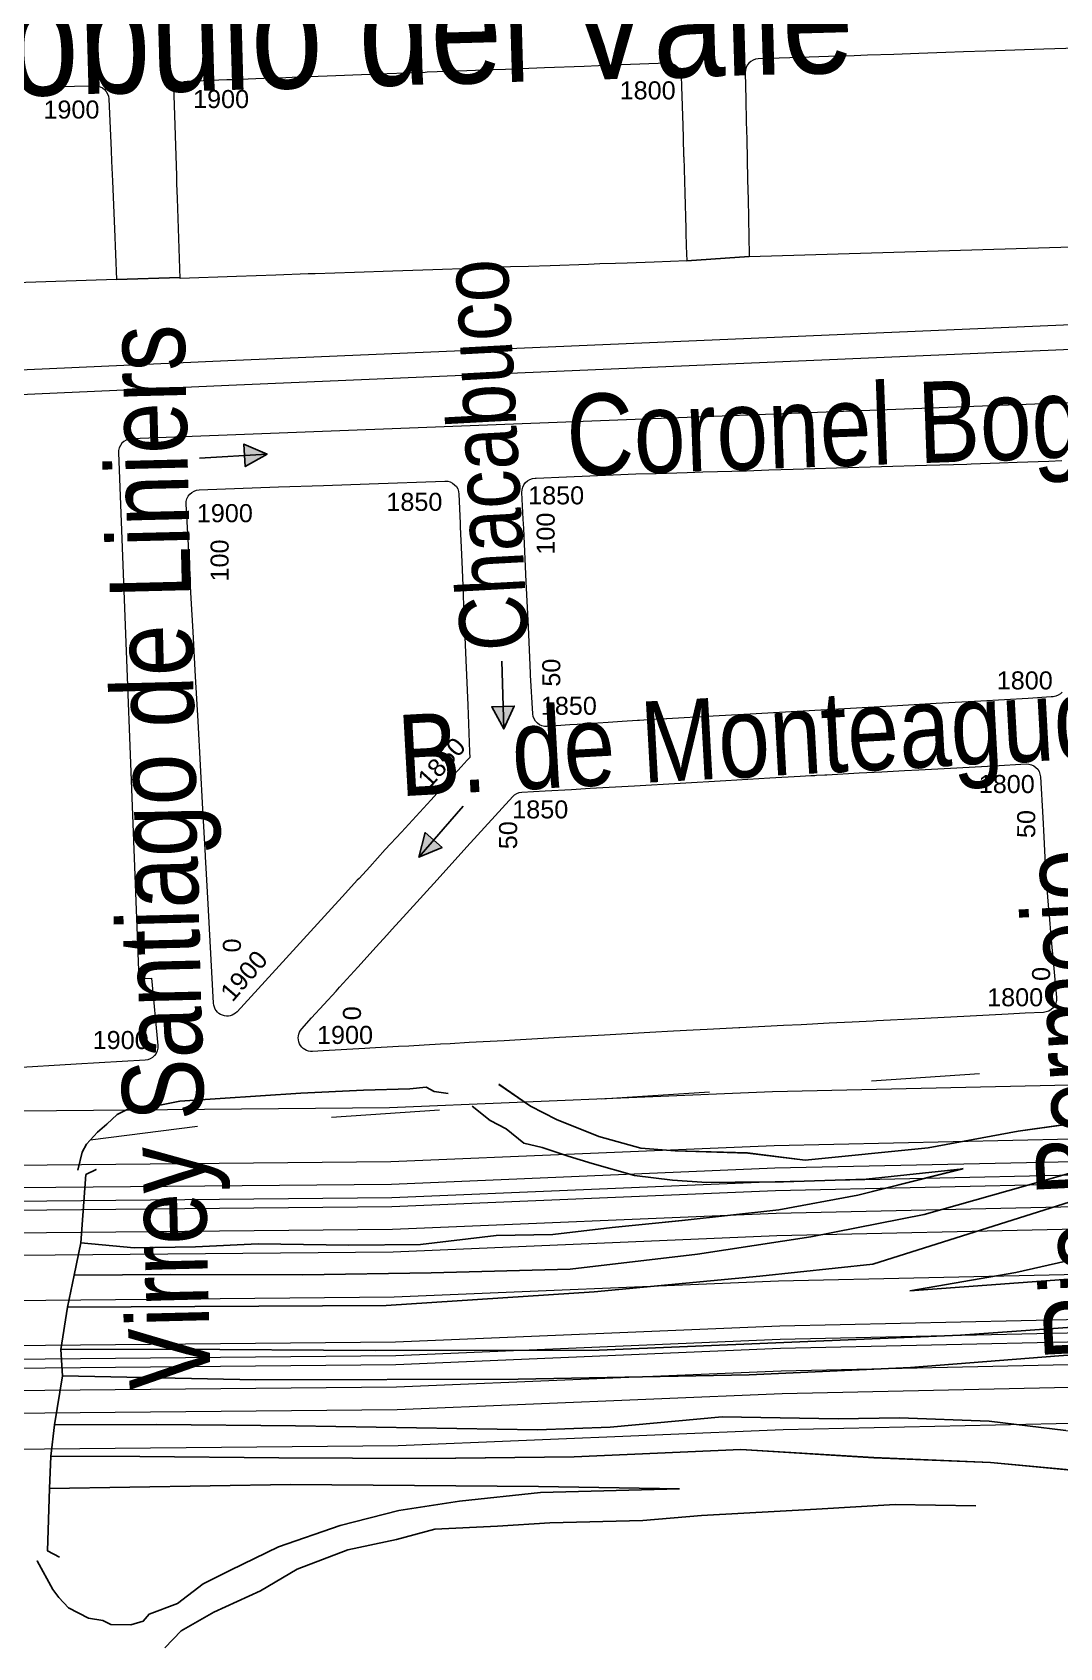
# Model space of a CAD drawing. Header units: millimetres. Extents: x 11558 to 23675, y 49449 to 61482.
# Drawn here: x 19040.6 to 19268.5, y 53242 to 53600.2 of the extents above; entities that cross this region are included whole.
import ezdxf

# ---------------------------------------------------------------- set-up
doc = ezdxf.new("R2010")
doc.units = ezdxf.units.MM
doc.linetypes.add('ACAD_ISO03W100', pattern=[30, 12, -18])
for name, color, linetype in [('0. autopistas', 254, 'Continuous'), ('0. plano base - nombres calles', 22, 'Continuous'), ('0. Plano Base - PLANO', 254, 'Continuous'), ('0. Plano base - sentido calles', 253, 'Continuous'), ('0. vias del tren', 252, 'VÍAS'), ('0.BARRIOS - DIVISIÓN', 12, 'ACAD_ISO03W100'), ('7. puesta en valor CC la lucila', 212, 'Continuous'), ('numeración', 7, 'Continuous')]:
    doc.layers.add(name, color=color, linetype=linetype)
for name, color, linetype, true_color in [('Linea 117 ida', 7, 'Continuous', 0x5c5c5c), ('Linea 117 vuelta', 7, 'Continuous', 0xdb0000), ('Linea 15 a Cap', 7, 'Continuous', 0x13f12d), ('Linea 15 a Prov', 7, 'Continuous', 0x077e15), ('Linea 194 ida', 7, 'Continuous', 0x8f148f), ('Linea 194 vuelta', 7, 'Continuous', 0x34dad7), ('Linea 228 ida', 7, 'Continuous', 0x8d6453), ('Linea 228 vuelta', 7, 'Continuous', 0x73a95b), ('Linea 28 ida', 7, 'Continuous', 0x1c825b), ('Linea 28 vuelta', 7, 'Continuous', 0x26cd1d), ('Linea 430', 7, 'Continuous', 0xdb7a0a), ('Linea 57 ida', 7, 'Continuous', 0xf6120e), ('Linea 57 vuelta', 7, 'Continuous', 0x71160a)]:
    doc.layers.add(name, color=color, linetype=linetype, true_color=true_color)
doc.layers.get('7. puesta en valor CC la lucila').off()
doc.styles.get("Standard").update_dxf_attribs({"font": 'arial.ttf'})
doc.linetypes.add('VÍAS', pattern='A,0.15,[130,ltypeshp.shx,S=0.25,R=0,X=0,Y=0],0.15', length=0.3)

# ---------------------------------------------------------------- blocks, each defined once
blk = doc.blocks.new('MANZANAS')
at = {"layer": '0. Plano Base - PLANO', "color": 0, "linetype": 'VÍAS', "lineweight": 5, "ltscale": 4}
for points in [[(5636190.29, 6177920.23), (5636600.65, 6177660.36), (5637085.84, 6177354.16), (5637263.62, 6177241.21), (5637472.82, 6177111), (5637571.49, 6177049.28, 0.034614), (5637743.65, 6176957.49, 0.057202), (5637909.55, 6176905.02, 0.054556), (5638209.99, 6176880.02), (5638294.57, 6176887.04), (5638406.34, 6176909.92, 0.047981), (5638486.75, 6176934.6, 0.010506), (5638593.2, 6176981.47, 0.012553), (5638693.49, 6177031.26), (5639415.11, 6177447.42), (5639833.78, 6177688.18), (5639882.57, 6177713.3), (5639982.37, 6177752.6), (5640325.06, 6177892.29), (5640449.11, 6177927.35), (5640559.38, 6177958.52), (5640687.98, 6177992.86, -0.106625), (5640860.02, 6178001.21, -0.026161), (5640988.08, 6177973.08, -0.026161)], [(5636187.35, 6177915.58), (5636597.71, 6177655.71), (5637082.9, 6177349.51), (5637260.69, 6177236.55), (5637469.91, 6177106.33), (5637568.57, 6177044.61, 0.034614), (5637741.4, 6176952.47, 0.057202), (5637908.5, 6176899.62, 0.054584), (5638210.28, 6176874.52), (5638295.35, 6176881.59), (5638407.44, 6176904.53, 0.047981), (5638488.86, 6176929.52, 0.010506), (5638595.52, 6176976.48, 0.012565), (5638696.14, 6177026.44), (5639417.85, 6177442.65), (5639836.41, 6177683.35), (5639884.84, 6177708.29), (5639984.42, 6177747.49), (5640326.85, 6177887.08), (5640450.61, 6177922.06), (5640560.84, 6177953.22), (5640689.4, 6177987.55, -0.106625), (5640859.12, 6177995.78, -0.026161), (5640986.62, 6177967.77, 0.135104)]]:
    blk.add_lwpolyline(points, format="xyb", dxfattribs=at)
at = {"layer": '0. Plano Base - PLANO', "color": 0, "linetype": 'Continuous', "lineweight": 5}
for points in [[(5639874.1, 6177509.88), (5639857.6, 6177501.4), (5639816.58, 6177480.44), (5639786.56, 6177466.47), (5639765.55, 6177453.49), (5639739.53, 6177437.51), (5639719.52, 6177421.53), (5639695.5, 6177402.56), (5639674.48, 6177383.58), (5639656.46, 6177366.6), (5639639.45, 6177350.61), (5639619.43, 6177334.63), (5639598.92, 6177319.65), (5639575.4, 6177303.67), (5639548.39, 6177288.7), (5639523.38, 6177275.23), (5639497.36, 6177261.75), (5639478.35, 6177251.77)], [(5639918.52, 6177421.34), (5639889.5, 6177405.37), (5639861.49, 6177390.4), (5639844.48, 6177381.41), (5639812.46, 6177363.44), (5639789.95, 6177353.47), (5639766.44, 6177343.49), (5639739.43, 6177332.52), (5639702.42, 6177318.55), (5639677.91, 6177308.57), (5639654.4, 6177297.6), (5639627.39, 6177285.62), (5639595.37, 6177267.16), (5639566.35, 6177251.68), (5639537.34, 6177236.71), (5639509.82, 6177222.74), (5639492.32, 6177213.76)], [(5639480.35, 6177244.77), (5639542.88, 6177277.71), (5639582.4, 6177301.67), (5639613.42, 6177321.64), (5639634.43, 6177335.62), (5639672.47, 6177373.58), (5639683.48, 6177383.57), (5639701.5, 6177399.55), (5639713.51, 6177410.54), (5639730.52, 6177424.52), (5639744.53, 6177435.01), (5639760.54, 6177445.49), (5639775.05, 6177454.48), (5639788.56, 6177462.47), (5639808.57, 6177471.95), (5639828.58, 6177482.43), (5639862.59, 6177500.4)], [(5639869.61, 6177518.89), (5639833.59, 6177499.42), (5639808.58, 6177484.45), (5639786.57, 6177471.97), (5639764.56, 6177461.49), (5639744.54, 6177448.51), (5639728.53, 6177437.53), (5639710.52, 6177424.04), (5639691.5, 6177407.56), (5639670.49, 6177391.58), (5639649.47, 6177376.6), (5639633.46, 6177364.12), (5639610.45, 6177349.14), (5639598.44, 6177344.65), (5639583.94, 6177337.67), (5639576.93, 6177334.67), (5639567.43, 6177332.68), (5639557.43, 6177331.69), (5639550.93, 6177331.7), (5639542.43, 6177332.71)], [(5639738.5, 6177398.52), (5639742.49, 6177396.51), (5639756.5, 6177404.5), (5639754.5, 6177407.5), (5639754.51, 6177412.5), (5639755.51, 6177417.5), (5639757.52, 6177425.5), (5639758.52, 6177428.5), (5639742.51, 6177416.51), (5639725.5, 6177402.53), (5639706.48, 6177385.55), (5639690.47, 6177370.56), (5639676.46, 6177359.58), (5639663.45, 6177348.59), (5639644.43, 6177334.11), (5639682.46, 6177357.57), (5639714.48, 6177377.54), (5639742.49, 6177394.51)], [(5639745.48, 6177383.51), (5639658.93, 6177330.59), (5639589.39, 6177290.66), (5639545.37, 6177267.7), (5639504.35, 6177246.74), (5639483.34, 6177235.76)], [(5639486.33, 6177230.76), (5639524.85, 6177249.72), (5639576.38, 6177276.67), (5639621.4, 6177301.13), (5639652.42, 6177319.1), (5639680.44, 6177336.57), (5639709.45, 6177354.54), (5639748.48, 6177379.01)], [(5639539.42, 6177325.71), (5639544.42, 6177324.7), (5639548.42, 6177324.7), (5639553.42, 6177323.7), (5639557.42, 6177324.69), (5639563.42, 6177325.69), (5639568.93, 6177326.68), (5639578.43, 6177328.67), (5639586.43, 6177331.66), (5639593.43, 6177334.66), (5639598.94, 6177337.65), (5639608.44, 6177342.64), (5639624.45, 6177351.63), (5639642.46, 6177363.61), (5639624.45, 6177347.63), (5639610.44, 6177336.64), (5639592.42, 6177324.66), (5639579.42, 6177316.17), (5639568.41, 6177308.68), (5639557.4, 6177302.69), (5639543.39, 6177293.21), (5639529.39, 6177285.72), (5639511.38, 6177276.74), (5639499.37, 6177269.75), (5639487.36, 6177263.26), (5639476.36, 6177258.77), (5639478.35, 6177251.77), (5639480.35, 6177244.77), (5639483.34, 6177235.76), (5639486.33, 6177230.76), (5639489.82, 6177220.26), (5639492.32, 6177213.76), (5639495.31, 6177207.25)], [(5639489.82, 6177220.26), (5639509.83, 6177230.74), (5639537.35, 6177244.71), (5639585.37, 6177268.66), (5639599.38, 6177276.65), (5639620.39, 6177290.13), (5639643.4, 6177301.61), (5639655.41, 6177308.1), (5639673.42, 6177316.58), (5639689.42, 6177322.56), (5639706.93, 6177329.55), (5639731.44, 6177340.52), (5639748.45, 6177347.51), (5639764.45, 6177355.49), (5639770.46, 6177359.48)], [(5639468.37, 6177272.78), (5639467.38, 6177276.78), (5639467.38, 6177278.78), (5639468.38, 6177282.28), (5639469.38, 6177284.78), (5639470.39, 6177287.78), (5639471.89, 6177289.78), (5639474.39, 6177291.77), (5639476.39, 6177292.77), (5639481.4, 6177296.77), (5639504.41, 6177310.74), (5639516.42, 6177317.73), (5639525.42, 6177322.72), (5639528.42, 6177324.72), (5639530.42, 6177324.72), (5639533.42, 6177325.72)], [(5639679.4, 6177298.57), (5639663.39, 6177290.59), (5639648.38, 6177281.6), (5639626.37, 6177268.62), (5639615.36, 6177261.64), (5639597.35, 6177251.65), (5639587.35, 6177245.66), (5639575.34, 6177238.67), (5639568.83, 6177232.68), (5639560.33, 6177225.69), (5639552.32, 6177216.7), (5639547.31, 6177208.7), (5639540.3, 6177199.71), (5639535.8, 6177192.71), (5639534.29, 6177187.71)], [(5639471.88, 6177274.78), (5639470.37, 6177272.78), (5639476.36, 6177258.77)], [(5639504.3, 6177194.74), (5639501.3, 6177194.75), (5639495.31, 6177207.25), (5639542.33, 6177232.71), (5639591.36, 6177257.66), (5639619.37, 6177271.63), (5639592.36, 6177256.66), (5639577.35, 6177246.67), (5639566.34, 6177238.68), (5639556.33, 6177229.69), (5639546.32, 6177219.2), (5639539.31, 6177209.71), (5639535.31, 6177204.21), (5639532.3, 6177197.72), (5639527.8, 6177192.72), (5639527.29, 6177190.72), (5639525.29, 6177188.72), (5639521.29, 6177186.73), (5639519.29, 6177186.73), (5639516.29, 6177185.73), (5639511.29, 6177185.74), (5639508.29, 6177186.74), (5639506.29, 6177187.74), (5639500.29, 6177191.75)]]:
    blk.add_lwpolyline(points, dxfattribs=at)
for points in [[(5639747.6, 6177617.63), (5639404.15, 6177422.13, 0.414338), (5639403.03, 6177418.04), (5639460.8, 6177316.65), (5639463.21, 6177318.08), (5639471.34, 6177305.48)], [(5639550.3, 6177595.71), (5639543.88, 6177592.1), (5639532.69, 6177585.79), (5639528.37, 6177583.36), (5639524.97, 6177581.44), (5639519.74, 6177578.5), (5639514.93, 6177575.79), (5639509.8, 6177572.9), (5639507.21, 6177571.44), (5639502.24, 6177568.64), (5639494.82, 6177564.46), (5639488.69, 6177561.01, 0.410821), (5639487.53, 6177556.95), (5639490.34, 6177551.83), (5639492.75, 6177547.44), (5639494.61, 6177544.04), (5639498.91, 6177536.2), (5639501.07, 6177532.25), (5639502.94, 6177528.85), (5639503.09, 6177528.57), (5639506.93, 6177521.56), (5639507.14, 6177521.19), (5639604.09, 6177575.33)], [(5639613.24, 6177467.5, -0.192167), (5639611.95, 6177465.69), (5639611.53, 6177465.43), (5639607.18, 6177462.77), (5639598.14, 6177457.41), (5639589.6, 6177452.34), (5639581.11, 6177447.3), (5639564.19, 6177437.27), (5639558.5, 6177433.89), (5639555.22, 6177431.94), (5639546.99, 6177427.06), (5639538.18, 6177421.84), (5639538.08, 6177421.77), (5639535.41, 6177420.19), (5639532.92, 6177418.72), (5639532.56, 6177418.5), (5639529.66, 6177416.74), (5639526.97, 6177415.11), (5639521.08, 6177411.53), (5639519.71, 6177410.7), (5639515.4, 6177408.08, -0.416753), (5639511.27, 6177409.11), (5639506.9, 6177416.45), (5639506.64, 6177416.89), (5639504.91, 6177419.88), (5639501.5, 6177425.75), (5639496.49, 6177434.37), (5639490.51, 6177444.66), (5639489.48, 6177446.43), (5639486.5, 6177451.56, -0.419826), (5639487.64, 6177455.69), (5639487.87, 6177455.81), (5639493.7, 6177459.16), (5639502.63, 6177464.3), (5639507.05, 6177466.84), (5639510.94, 6177469.01), (5639516.95, 6177472.37), (5639520, 6177474.07), (5639528.46, 6177478.79), (5639532.82, 6177481.23), (5639537.48, 6177483.83), (5639545.93, 6177488.54), (5639554.62, 6177493.4), (5639563.31, 6177498.25), (5639571.12, 6177502.61), (5639571.97, 6177503.09), (5639577.48, 6177506.21), (5639580.85, 6177508.11), (5639586.96, 6177511.57), (5639589.51, 6177513.01)], [(5639348.34, 6177481.03), (5639349.39, 6177481.61), (5639349.87, 6177481.87), (5639350.35, 6177482.13), (5639356.93, 6177485.72), (5639360.92, 6177487.89, -0.407609), (5639364.96, 6177486.75), (5639370.66, 6177476.84), (5639371.86, 6177474.76), (5639374.06, 6177470.92), (5639379.32, 6177461.76), (5639384.95, 6177451.97), (5639363.43, 6177439.93)], [(5639471.34, 6177305.48, -0.425022), (5639470.36, 6177301.27), (5639461.6, 6177296.07), (5639457.19, 6177293.45), (5639444.64, 6177285.98)]]:
    blk.add_lwpolyline(points, format="xyb", dxfattribs=at)
for points in [[(5639408.21, 6177464.86), (5639397.31, 6177458.71), (5639388.64, 6177474.14), (5639387.02, 6177477.04), (5639386.18, 6177478.53), (5639377.4, 6177494.17, -0.412673), (5639378.53, 6177498.24), (5639386.19, 6177502.59), (5639387.3, 6177503.23), (5639394.84, 6177507.52), (5639397.59, 6177509.08), (5639401.16, 6177511.11), (5639402.16, 6177511.68), (5639407.22, 6177514.55), (5639417.17, 6177520.21), (5639424.46, 6177524.36), (5639424.88, 6177524.6), (5639432.49, 6177528.93), (5639437.6, 6177531.83), (5639439.95, 6177533.17), (5639447.51, 6177537.47), (5639455.13, 6177541.8), (5639457.9, 6177543.38), (5639461.47, 6177545.41), (5639462.34, 6177545.9), (5639471.18, 6177550.93, -0.416744), (5639475.28, 6177549.78), (5639476.41, 6177547.76), (5639480.63, 6177540.19), (5639481.97, 6177537.77), (5639483.95, 6177534.23), (5639484.05, 6177534.06), (5639487.95, 6177527.05), (5639491.76, 6177520.21), (5639492.16, 6177519.49), (5639493.67, 6177516.8), (5639495.26, 6177513.94), (5639488.94, 6177510.37), (5639483.76, 6177507.45), (5639481.51, 6177506.19), (5639478.47, 6177504.47), (5639476.27, 6177503.23), (5639468.85, 6177499.04), (5639464.69, 6177496.7), (5639461.2, 6177494.74), (5639453.7, 6177490.5), (5639446.19, 6177486.27), (5639438.47, 6177481.92), (5639431.06, 6177477.74), (5639423.46, 6177473.45), (5639422.09, 6177472.68), (5639415.85, 6177469.16)], [(5639642.32, 6177402.58), (5639638.81, 6177400.53), (5639635.53, 6177398.61), (5639627, 6177393.61), (5639618.28, 6177388.5), (5639610.29, 6177383.82), (5639609.66, 6177383.45), (5639605.6, 6177381.08), (5639601.24, 6177378.52), (5639595.85, 6177375.36), (5639592.46, 6177373.37), (5639584.09, 6177368.47), (5639583.93, 6177368.37), (5639577.84, 6177364.81), (5639575.18, 6177363.25), (5639571.37, 6177361.02), (5639566.89, 6177358.36), (5639563.63, 6177356.43), (5639561.46, 6177355.14), (5639558.2, 6177353.21), (5639557.01, 6177352.5), (5639549.59, 6177348.1), (5639546.49, 6177346.27), (5639541.09, 6177343.07), (5639539.04, 6177341.85), (5639532.34, 6177337.88), (5639528.72, 6177335.74), (5639526.85, 6177334.63), (5639523.73, 6177332.78), (5639520.85, 6177331.07), (5639518.83, 6177329.88), (5639513.39, 6177326.65), (5639512.42, 6177326.08), (5639504.47, 6177321.36), (5639502.42, 6177320.14, -0.671116), (5639497.98, 6177323.49), (5639498.82, 6177326.64), (5639500.88, 6177334.44), (5639501.18, 6177335.58), (5639502.71, 6177341.37), (5639504.27, 6177347.25), (5639505.16, 6177350.64), (5639505.62, 6177352.36), (5639506.8, 6177356.85), (5639509.4, 6177366.68), (5639511.91, 6177376.16), (5639515.77, 6177390.75, -0.196708), (5639517.13, 6177392.56), (5639521.56, 6177395.19), (5639526.62, 6177398.19), (5639530.18, 6177400.31), (5639538.65, 6177405.35), (5639547.34, 6177410.52), (5639556.04, 6177415.7), (5639564.44, 6177420.7), (5639570.26, 6177424.16), (5639572.27, 6177425.36), (5639573.09, 6177425.84), (5639573.39, 6177426.03), (5639574.99, 6177426.97), (5639575.36, 6177427.19), (5639581.57, 6177430.85), (5639585.88, 6177433.4), (5639590.24, 6177435.97), (5639592.97, 6177437.58), (5639598.98, 6177441.13), (5639607.29, 6177446.03), (5639613.49, 6177449.68, -0.413649), (5639617.6, 6177448.63), (5639622.2, 6177440.86), (5639624.41, 6177437.11), (5639627.53, 6177431.85), (5639629.8, 6177428.02), (5639632.76, 6177423.37), (5639633.47, 6177422.25), (5639636, 6177418.29), (5639638.12, 6177414.96), (5639643.33, 6177406.79, -0.425187)], [(5639478.02, 6177319.49), (5639467.5, 6177337.28), (5639463.38, 6177344.26), (5639461.45, 6177347.51), (5639461.32, 6177347.73), (5639456.08, 6177356.6), (5639451.11, 6177365.01), (5639446.13, 6177373.43), (5639441.08, 6177381.96), (5639436.02, 6177390.53), (5639432.23, 6177396.93), (5639430.91, 6177399.16), (5639430.16, 6177400.45), (5639426.37, 6177406.85), (5639426.23, 6177407.08), (5639421.59, 6177414.93, -0.41995), (5639422.7, 6177419.07), (5639438.05, 6177427.75), (5639446.74, 6177432.66), (5639455.54, 6177437.63), (5639470.18, 6177445.91, -0.412341), (5639474.26, 6177444.79), (5639477.48, 6177439.17), (5639477.87, 6177438.5), (5639480.93, 6177433.15), (5639482.59, 6177430.27), (5639484.38, 6177427.15), (5639485.49, 6177425.2), (5639487.55, 6177421.6), (5639492.6, 6177412.8), (5639497.58, 6177404.11), (5639502.71, 6177395.13), (5639503.34, 6177394.08), (5639503.1, 6177393.24), (5639502.59, 6177391.36), (5639501.37, 6177386.83), (5639499.99, 6177381.68), (5639497.49, 6177372.39), (5639496.12, 6177367.29), (5639494.8, 6177362.34), (5639493.89, 6177358.95), (5639493.74, 6177358.39), (5639492.47, 6177353.65), (5639492.15, 6177352.47), (5639483.5, 6177320.24, -0.664282)]]:
    blk.add_lwpolyline(points, format="xyb", close=True, dxfattribs=at)
at = {"layer": '0. Plano Base - PLANO', "color": 0}
for points in [[(5639495.26, 6177513.94), (5639507.14, 6177521.19)], [(5639384.95, 6177451.97), (5639397.24, 6177458.85)]]:
    blk.add_lwpolyline(points, dxfattribs=at)

msp = doc.modelspace()

# ---------------------------------------------------------------- hatches: boundary and pattern name
at = {"layer": '0. Plano base - sentido calles', "linetype": 'Continuous', "lineweight": 25, "ltscale": 2, "true_color": 0x1a1a1a}
h = msp.add_hatch(color=250, dxfattribs=at)
h.dxf.hatch_style = 1
h.paths.add_polyline_path([(19092.72, 53506.67), (19087.57, 53508.86), (19087.73, 53506.37)])
h.paths.add_polyline_path([(19092.72, 53506.67), (19087.73, 53506.37), (19087.88, 53503.87)])
h = msp.add_hatch(color=250, dxfattribs=at)
h.dxf.hatch_style = 1
h.paths.add_polyline_path([(19145.2, 53445.71), (19147.55, 53450.78), (19145.05, 53450.71)])
h.paths.add_polyline_path([(19145.2, 53445.71), (19145.05, 53450.71), (19142.55, 53450.64)])
h = msp.add_hatch(color=250, dxfattribs=at)
h.dxf.hatch_style = 1
h.paths.add_polyline_path([(19126.36, 53417.31), (19131.53, 53419.42), (19129.65, 53421.07)])
h.paths.add_polyline_path([(19126.36, 53417.31), (19129.65, 53421.07), (19127.77, 53422.71)])

# ---------------------------------------------------------------- linework, layer by layer
at = {"layer": '0. autopistas'}
for p, q in [((19151.17, 53362.08), (19144.1, 53366.9)), ((19067.08, 53361.91), (19073.36, 53363.14)), ((19073.36, 53363.14), (19100.23, 53364.94)), ((19100.23, 53364.94), (19114.11, 53365.6)), ((19114.11, 53365.6), (19124.4, 53365.88)), ((19124.4, 53365.88), (19127.98, 53366.27)), ((19127.98, 53366.27), (19129.76, 53365.34)), ((19129.76, 53365.34), (19132.88, 53364.85)), ((19057.18, 53358.04), (19059.45, 53360.24)), ((19059.45, 53360.24), (19061.7, 53361.32)), ((19061.7, 53361.32), (19064.85, 53361.94)), ((19064.85, 53361.94), (19067.08, 53361.91)), ((19138.2, 53362.07), (19142.17, 53358.88)), ((19156.94, 53359.08), (19151.17, 53362.08)), ((19284.87, 53360.1), (19259.32, 53356.5)), ((19052.63, 53353.65), (19055.14, 53356.29)), ((19055.14, 53356.29), (19057.18, 53358.04)), ((19142.17, 53358.88), (19145.72, 53357.03)), ((19145.72, 53357.03), (19149.69, 53353.83)), ((19166.27, 53355.35), (19156.94, 53359.08)), ((19259.32, 53356.5), (19239.36, 53352.8)), ((19051.71, 53351.87), (19052.63, 53353.65)), ((19149.69, 53353.83), (19153.7, 53352.87)), ((19153.7, 53352.87), (19159.49, 53350.99)), ((19175.62, 53352.74), (19166.27, 53355.35)), ((19183.21, 53352.16), (19175.62, 53352.74)), ((19199.31, 53351.67), (19183.21, 53352.16)), ((19239.36, 53352.8), (19212.03, 53350.12)), ((19050.75, 53347.86), (19051.71, 53351.87)), ((19159.49, 53350.99), (19164.83, 53349.34)), ((19164.83, 53349.34), (19174.18, 53346.72)), ((19212.03, 53350.12), (19199.31, 53351.67)), ((19284.73, 53351.16), (19260.91, 53344.4)), ((19052.52, 53346.94), (19051.38, 53331.75)), ((19054.78, 53348.02), (19052.52, 53346.94)), ((19174.18, 53346.72), (19182.66, 53345.69)), ((19182.66, 53345.69), (19190.25, 53345.11)), ((19190.25, 53345.11), (19196.52, 53345.24)), ((19196.52, 53345.24), (19207.25, 53345.28)), ((19207.25, 53345.28), (19225.6, 53345.87)), ((19247.11, 53348.2), (19223.75, 53342.33)), ((19225.6, 53345.87), (19247.11, 53348.2)), ((19223.75, 53342.33), (19206.25, 53339.04)), ((19227.08, 53327.06), (19278.33, 53343.22)), ((19260.91, 53344.4), (19238.44, 53338.06)), ((19206.25, 53339.04), (19184.75, 53336.71)), ((19238.44, 53338.06), (19213.31, 53333.11)), ((19169.29, 53335.17), (19156.07, 53333.6)), ((19184.75, 53336.71), (19169.29, 53335.17)), ((19051.38, 53331.75), (19049.92, 53324.62)), ((19063.21, 53330.66), (19051.38, 53331.75)), ((19076.86, 53330.88), (19063.21, 53330.66)), ((19090.73, 53331.55), (19076.86, 53330.88)), ((19110.86, 53331.22), (19090.73, 53331.55)), ((19126.74, 53331.4), (19110.86, 53331.22)), ((19143.54, 53333.36), (19126.74, 53331.4)), ((19156.07, 53333.6), (19143.54, 53333.36)), ((19213.31, 53333.11), (19188.2, 53329.27)), ((19188.2, 53329.27), (19159.97, 53325.93)), ((19201.99, 53324.35), (19227.08, 53327.06)), ((19275.42, 53328.95), (19258.8, 53325.2)), ((19049.92, 53324.62), (19048.46, 53317.48)), ((19071.39, 53324.71), (19049.92, 53324.62)), ((19100.68, 53324.67), (19071.39, 53324.71)), ((19129.09, 53325.1), (19100.68, 53324.67)), ((19159.97, 53325.93), (19129.09, 53325.1)), ((19165.25, 53320.93), (19201.99, 53324.35)), ((19258.8, 53325.2), (19235.26, 53321.11)), ((19235.26, 53321.11), (19279.81, 53324.41)), ((19119.13, 53317.89), (19165.25, 53320.93)), ((19048.46, 53317.48), (19046.96, 53308.12)), ((19048.46, 53317.48), (19119.13, 53317.89)), ((19347.7, 53318.37), (19246.5, 53311.31)), ((19246.5, 53311.31), (19166.38, 53307.94)), ((19268.34, 53306.7), (19302.38, 53309.27)), ((19070.67, 53308.17), (19046.96, 53308.12)), ((19046.96, 53308.12), (19047.31, 53302.3)), ((19116.73, 53307.86), (19070.67, 53308.17)), ((19166.38, 53307.94), (19116.73, 53307.86)), ((19235.42, 53304.12), (19268.34, 53306.7)), ((19047.31, 53302.3), (19045.57, 53291.37)), ((19047.31, 53302.3), (19090.24, 53301.37)), ((19148.38, 53301.52), (19199.61, 53302.47)), ((19199.61, 53302.47), (19235.42, 53304.12)), ((19090.24, 53301.37), (19148.38, 53301.52)), ((19045.57, 53291.37), (19044.78, 53284.45)), ((19045.57, 53291.37), (19068.16, 53291.44)), ((19068.16, 53291.44), (19099.01, 53291.16)), ((19099.01, 53291.16), (19152.67, 53290.27)), ((19168.78, 53290.9), (19193.65, 53293.18)), ((19193.65, 53293.18), (19219.36, 53292.75)), ((19219.36, 53292.75), (19233, 53292.97)), ((19233, 53292.97), (19252.89, 53292.2)), ((19252.89, 53292.2), (19269.86, 53290.13)), ((19152.67, 53290.27), (19168.78, 53290.9)), ((19044.78, 53284.45), (19044.44, 53277.3)), ((19064.46, 53284.35), (19044.78, 53284.45)), ((19095.32, 53284.06), (19064.46, 53284.35)), ((19127.97, 53283.97), (19095.32, 53284.06)), ((19160.85, 53284.32), (19127.97, 53283.97)), ((19197.78, 53285.95), (19160.85, 53284.32)), ((19227.27, 53284.12), (19197.78, 53285.95)), ((19253.19, 53283.02), (19227.27, 53284.12)), ((19279.54, 53280.58), (19253.19, 53283.02)), ((19044.44, 53277.3), (19043.99, 53263.44)), ((19044.44, 53277.3), (19097.91, 53278.2)), ((19097.91, 53278.2), (19152.91, 53277.74)), ((19152.91, 53277.74), (19184.21, 53277.23)), ((19184.21, 53277.23), (19153.34, 53276.4)), ((19135.42, 53274.45), (19121.96, 53272.44)), ((19153.34, 53276.4), (19135.42, 53274.45)), ((19232.01, 53273.76), (19214.55, 53272.7)), ((19249.9, 53273.46), (19232.01, 53273.76)), ((19121.96, 53272.44), (19108.94, 53269.08)), ((19155.46, 53269.65), (19143.82, 53268.95)), ((19176.05, 53270.21), (19155.46, 53269.65)), ((19189.04, 53271.33), (19176.05, 53270.21)), ((19214.55, 53272.7), (19189.04, 53271.33)), ((19108.94, 53269.08), (19095.22, 53264.38)), ((19129.95, 53268.28), (19121.41, 53265.96)), ((19143.82, 53268.95), (19129.95, 53268.28)), ((19043.99, 53263.44), (19046.65, 53262.05)), ((19095.22, 53264.38), (19084.62, 53259.19)), ((19110.64, 53263.68), (19099.38, 53259.39)), ((19121.41, 53265.96), (19110.64, 53263.68)), ((19045.19, 53254.92), (19041.72, 53261.24)), ((19084.62, 53259.19), (19078.53, 53256.16)), ((19099.38, 53259.39), (19091.26, 53254.61)), ((19078.53, 53256.16), (19072.87, 53251.78)), ((19046.5, 53253.11), (19045.19, 53254.92)), ((19048.7, 53250.84), (19046.5, 53253.11)), ((19072.87, 53251.78), (19066.57, 53249.42)), ((19091.26, 53254.61), (19080.89, 53249.86)), ((19053.14, 53248.53), (19048.7, 53250.84)), ((19056.26, 53248.03), (19053.14, 53248.53)), ((19066.57, 53249.42), (19065.2, 53247.88)), ((19080.89, 53249.86), (19073.66, 53245.73)), ((19058.03, 53247.1), (19056.26, 53248.03)), ((19062.5, 53247.03), (19058.03, 53247.1)), ((19065.2, 53247.88), (19062.5, 53247.03)), ((19073.66, 53245.73), (19070.03, 53241.99))]:
    msp.add_line(p, q, dxfattribs=at)
at = {"layer": '0. Plano base - sentido calles', "color": 250, "linetype": 'Continuous', "lineweight": 25, "ltscale": 2, "true_color": 0x1a1a1a}
for points in [[(19077.75, 53505.75), (19092.72, 53506.67), (19087.88, 53503.87), (19087.57, 53508.86), (19092.72, 53506.67)], [(19144.75, 53460.71), (19145.2, 53445.71), (19142.55, 53450.64), (19147.55, 53450.78), (19145.2, 53445.71)], [(19136.24, 53428.59), (19126.36, 53417.31), (19127.77, 53422.71), (19131.53, 53419.42), (19126.36, 53417.31)]]:
    msp.add_lwpolyline(points, dxfattribs=at)
at = {"layer": '0. vias del tren', "color": 252, "lineweight": 13, "ltscale": 2}
for points in [[(16440.33, 55433.7), (16684.66, 55013.9), (16974.05, 54518.5), (17079.73, 54336.31), (17205.34, 54124.31), (17264.44, 54024.05, 0.034614), (17374.9, 53863.23, 0.057202), (17497.92, 53740.19, 0.054556), (17753, 53579.49), (17831.29, 53546.72), (17941.03, 53515.5, 0.047981), (18023.76, 53500.33, 0.010506), (18139.83, 53492.84, 0.012553), (18251.78, 53490.79), (19083.99, 53527.39), (19566.52, 53548.02), (19621.39, 53547.82), (19728.07, 53536.67), (20096.57, 53502.64), (20222.82, 53476.57), (20335.04, 53453.39), (20464.99, 53424.58, -0.106625), (20621.5, 53352.67, -0.026161), (20722.17, 53268.66, -0.026161)], [(16435.57, 55430.93), (16679.91, 55011.13), (16969.3, 54515.73), (17074.98, 54333.52), (17200.61, 54121.51), (17259.7, 54021.26, 0.034614), (17370.59, 53859.81, 0.057202), (17494.5, 53735.88, 0.054584), (17750.73, 53574.47), (17829.47, 53541.52), (17939.52, 53510.21, 0.047981), (18023.3, 53494.85, 0.010506), (18139.59, 53487.34, 0.012565), (18251.92, 53485.29), (19084.23, 53521.9), (19566.63, 53542.52), (19621.1, 53542.32), (19727.53, 53531.2), (20095.76, 53497.2), (20221.71, 53471.18), (20333.89, 53448.01), (20463.8, 53419.21, -0.106625), (20618.2, 53348.27, -0.026161), (20718.43, 53264.63, 0.135104)]]:
    msp.add_lwpolyline(points, format="xyb", dxfattribs=at)
at = {"layer": '0.BARRIOS - DIVISIÓN', "color": 14, "lineweight": 18, "ltscale": 2}
msp.add_lwpolyline([(19746.68, 55789.02), (19726.12, 55476.55), (19705.29, 55342.21), (19682.91, 54948.63), (19661.94, 54643.15), (19640.4, 54304.03), (19607.91, 53959.65), (19567.75, 53570.63), (19550.03, 53389.45), (19077.25, 53357.53), (18962.05, 53342.81), (18817.78, 53351.07), (18595.68, 53358.57), (18202.92, 53380.53), (17765.7, 53372.91), (17659.73, 53390.45), (17637.92, 53679.7), (17639.89, 53799.72), (17625.59, 53940.22), (17597.55, 54075.9), (17579.24, 54125.09), (17580.44, 54241.86), (17585.92, 54374.44), (17552.48, 55699.13)], dxfattribs=at)
at = {"layer": 'Linea 117 ida', "lineweight": 15}
msp.add_lwpolyline([(20055.63, 53361.83), (19914.74, 53363.32), (19862.2, 53367.82), (19813.51, 53369.39), (19737.35, 53372.05), (19622.23, 53377.02), (19486.23, 53378.58), (19429.84, 53375.1), (19365.93, 53373.96), (19270.79, 53366.73), (19204.78, 53365.27), (19119.85, 53361.71), (19021.29, 53360.77), (18963.9, 53363.69), (18877.19, 53361.74), (18770.35, 53364.6)], dxfattribs=at)
at = {"layer": 'Linea 117 vuelta', "lineweight": 15}
msp.add_lwpolyline([(20055.02, 53286.83), (19911.14, 53288.35), (19857.79, 53292.92), (19810.99, 53294.43), (19734.42, 53297.11), (19620.18, 53302.04), (19488.11, 53303.55), (19432.82, 53300.15), (19369.44, 53299.01), (19274.46, 53291.79), (19207.18, 53290.31), (19121.78, 53286.73), (19019.75, 53285.76), (18962.84, 53288.65), (18877.03, 53286.72), (18768.56, 53289.62)], dxfattribs=at)
at = {"layer": 'Linea 15 a Cap', "lineweight": 15}
msp.add_lwpolyline([(20055.13, 53299.83), (19911.76, 53301.35), (19858.55, 53305.9), (19811.43, 53307.42), (19734.93, 53310.1), (19620.54, 53315.04), (19487.78, 53316.56), (19432.3, 53313.14), (19368.83, 53312), (19273.82, 53304.78), (19206.77, 53303.3), (19121.44, 53299.72), (19020.02, 53298.76), (18963.02, 53301.65), (18877.05, 53299.72), (18768.87, 53302.62)], dxfattribs=at)
at = {"layer": 'Linea 15 a Prov', "lineweight": 15}
msp.add_lwpolyline([(20055.53, 53349.83), (19914.16, 53351.32), (19861.5, 53355.84), (19813.11, 53357.4), (19736.88, 53360.06), (19621.9, 53365.03), (19486.53, 53366.57), (19430.31, 53363.11), (19366.49, 53361.97), (19271.38, 53354.74), (19205.17, 53353.28), (19120.15, 53349.71), (19021.05, 53348.77), (18963.73, 53351.68), (18877.16, 53349.74), (18770.06, 53352.61)], dxfattribs=at)
at = {"layer": 'Linea 194 ida', "lineweight": 15}
msp.add_lwpolyline([(19487.9, 53326.58), (19431.9, 53323.13), (19368.36, 53321.99), (19273.34, 53314.78), (19206.45, 53313.3), (19121.18, 53309.72), (19020.22, 53308.76), (18963.17, 53311.66), (18877.08, 53309.73), (18769.11, 53312.62)], dxfattribs=at)
at = {"layer": 'Linea 194 vuelta', "lineweight": 15}
msp.add_lwpolyline([(19486.42, 53356.55), (19430.71, 53353.12), (19366.96, 53351.97), (19271.87, 53344.75), (19205.49, 53343.28), (19120.41, 53339.72), (19020.84, 53338.77), (18963.59, 53341.68), (18877.14, 53339.74), (18769.82, 53342.61)], dxfattribs=at)
at = {"layer": 'Linea 228 ida', "lineweight": 15}
msp.add_lwpolyline([(19486.73, 53351.56), (19430.91, 53348.12), (19367.19, 53346.98), (19272.11, 53339.75), (19205.65, 53338.29), (19120.54, 53334.72), (19020.74, 53333.77), (18963.52, 53336.67), (18877.13, 53334.73), (18769.7, 53337.61)], dxfattribs=at)
at = {"layer": 'Linea 228 vuelta', "lineweight": 15}
msp.add_lwpolyline([(19488.21, 53321.59), (19432.1, 53318.14), (19368.6, 53317), (19273.58, 53309.78), (19206.61, 53308.3), (19121.31, 53304.72), (19020.12, 53303.76), (18963.09, 53306.66), (18877.06, 53304.73), (18768.99, 53307.62)], dxfattribs=at)
at = {"layer": 'Linea 28 ida', "lineweight": 15}
msp.add_lwpolyline([(20055.18, 53306.83), (19912.1, 53308.34), (19858.97, 53312.9), (19811.67, 53314.42), (19735.2, 53317.1), (19620.73, 53322.04), (19487.61, 53323.56), (19432.02, 53320.14), (19368.51, 53319), (19273.48, 53311.78), (19206.54, 53310.3), (19121.26, 53306.72), (19020.16, 53305.76), (18963.12, 53308.66), (18877.07, 53306.73), (18769.03, 53309.62)], dxfattribs=at)
at = {"layer": 'Linea 28 vuelta', "lineweight": 15}
msp.add_lwpolyline([(20055.47, 53341.83), (19913.78, 53343.33), (19861.03, 53347.85), (19812.84, 53349.4), (19736.57, 53352.07), (19621.68, 53357.03), (19486.73, 53358.57), (19430.63, 53355.12), (19366.86, 53353.97), (19271.77, 53346.75), (19205.42, 53345.28), (19120.36, 53341.72), (19020.88, 53340.77), (18963.62, 53343.68), (18877.14, 53341.74), (18769.87, 53344.61)], dxfattribs=at)
at = {"layer": 'Linea 430', "lineweight": 15}
for points in [[(19486.11, 53361.54), (19430.51, 53358.11), (19366.72, 53356.97), (19271.62, 53349.75), (19205.33, 53348.28), (19120.28, 53344.71), (19020.94, 53343.77), (18963.66, 53346.68), (18877.15, 53344.74), (18769.94, 53347.61)], [(19488.82, 53311.61), (19432.5, 53308.14), (19369.07, 53307), (19274.07, 53299.79), (19206.93, 53298.31), (19121.57, 53294.72), (19019.91, 53293.76), (18962.95, 53296.65), (18877.04, 53294.72), (18768.75, 53297.62)]]:
    msp.add_lwpolyline(points, dxfattribs=at)
at = {"layer": 'Linea 57 ida', "lineweight": 15}
msp.add_lwpolyline([(19487.03, 53346.57), (19431.11, 53343.12), (19367.43, 53341.98), (19272.36, 53334.76), (19205.81, 53333.29), (19120.67, 53329.72), (19020.63, 53328.77), (18963.45, 53331.67), (18877.12, 53329.73), (18769.58, 53332.61)], dxfattribs=at)
at = {"layer": 'Linea 57 vuelta', "lineweight": 15}
msp.add_lwpolyline([(19487.28, 53336.56), (19431.5, 53333.13), (19367.9, 53331.99), (19272.85, 53324.77), (19206.13, 53323.29), (19120.93, 53319.72), (19020.43, 53318.76), (18963.31, 53321.67), (18877.1, 53319.73), (18769.34, 53322.61)], dxfattribs=at)

# ---------------------------------------------------------------- block references
at = {"layer": '0. Plano Base - PLANO', "color": 28, "lineweight": 5, "true_color": 0x0d0d0d, "rotation": 332.5463477508169}
msp.add_blockref('MANZANAS', (-7833237.48, -2828296.13), dxfattribs=at)
at = {"layer": '7. puesta en valor CC la lucila', "color": 250, "lineweight": 30, "rotation": 332.5463477508169}
msp.add_blockref('MANZANAS', (-7833237.48, -2828296.13), dxfattribs=at)

# ---------------------------------------------------------------- texts
at = {"layer": '0. plano base - nombres calles', "color": 250, "lineweight": 15, "true_color": 0x1a1a1a, "attachment_point": 1}
for s, insert, char_height, rotation in [('{\\fArial Narrow|b0|i0|c0|p34;Aristóbulo del Valle}', (18977.33, 53609.35), 25, 1.6281), ('{\\fArial Narrow|b0|i0|c0|p34;Chacabuco}', (19135.71, 53462.58), 15, 93.084), ('{\\fArial Narrow|b0|i0|c0|p34;Virrey Santiago de Liniers}', (19062.23, 53299.04), 18, 91.4248), ('{\\fArial Narrow|b0|i0|c0|p34;Coronel Bogado}', (19158.8, 53519.8), 18, 2.065), ('{\\fArial Narrow|b0|i0|c0|p34;B. de Monteagudo}', (19121.25, 53448.73), 18, 3.1606), ('{\\fArial Narrow|b0|i0|c0|p34;Rio Bermejo}', (19265.32, 53305.27), 18, 92.8146)]:
    msp.add_mtext_dynamic_manual_height_columns(s, width=329.255, gutter_width=12.5, heights=[0], dxfattribs=dict(at, insert=insert, char_height=char_height, rotation=rotation))
at = {"layer": 'numeración', "color": 251, "true_color": 0x606162, "char_height": 4, "attachment_point": 1}
for s, insert in [('1800', (19170.91, 53589.3)), ('1900', (19043.11, 53585.05)), ('1900', (19076.3, 53587.38)), ('1850', (19150.61, 53499.5)), ('1900', (19077.13, 53495.55)), ('1850', (19119.17, 53498.06)), ('1800', (19254.55, 53458.47)), ('1850', (19153.43, 53452.84)), ('1800', (19250.56, 53435.49)), ('1850', (19147.09, 53429.86)), ('1800', (19252.42, 53388.21)), ('1900', (19054.03, 53378.73)), ('1900', (19103.79, 53379.86))]:
    msp.add_mtext_dynamic_manual_height_columns(s, width=16.0314, gutter_width=12.5, heights=[0], dxfattribs=dict(at, insert=insert))
for s, insert, rotation in [('100', (19152.49, 53484.36), 89.8705), ('100', (19080.17, 53478.4), 89.8705), ('50', (19153.74, 53455.08), 89.8705), ('1850', (19125.74, 53435.04), 47.6076), ('50', (19259.08, 53421.51), 89.8705), ('50', (19144.16, 53419.04), 89.8705), ('0', (19082.91, 53396.14), 89.8705), ('1900', (19082, 53387.58), 49.1955), ('0', (19262.38, 53389.84), 89.8705), ('0', (19109.54, 53381.11), 89.8705)]:
    msp.add_mtext_dynamic_manual_height_columns(s, width=16.0314, gutter_width=12.5, heights=[0], dxfattribs=dict(at, insert=insert, rotation=rotation))

doc.saveas('drawing.dxf')
